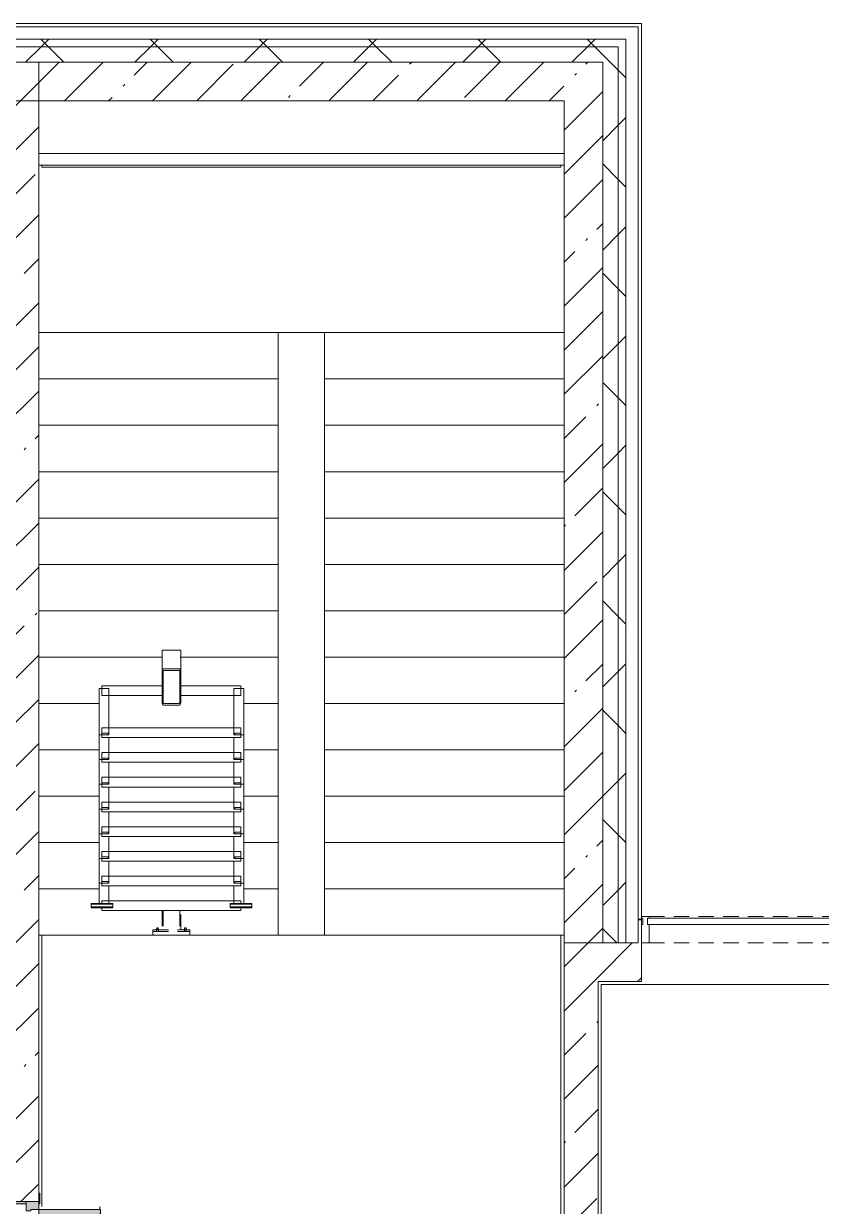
# Model space of a CAD drawing. Header units: millimetres. Extents: x -5524 to 188159, y -8553 to 29000.
# Drawn here: x 150461 to 155624, y 19695 to 27350 of the extents above; entities that cross this region are included whole.
import ezdxf

# ---------------------------------------------------------------- set-up
doc = ezdxf.new("R2010")
doc.units = ezdxf.units.MM
doc.linetypes.add('200_ШТРИХ__ш1_п0_6_', pattern=[160, 100, -60])
for name, color, linetype, lineweight in [('A-DETL-MBND-1', 7, '200_ШТРИХ__ш1_п0_6_', 9), ('A-GENM-2', 7, 'Continuous', 5), ('A-GLAZ-2', 7, 'Continuous', 5), ('A-GLAZ-CWMG-1', 7, 'Continuous', 5), ('A-WALL', 7, 'Continuous', 9), ('A-WALL-7', 7, 'Continuous', 5), ('I-WALL-2', 7, 'Continuous', 5), ('S-STRS-3', 7, 'Continuous', 5)]:
    doc.layers.add(name, color=color, linetype=linetype, lineweight=lineweight)
for name, color, linetype, lineweight, true_color in [('A-DOOR-3', 7, 'Continuous', 5, 0xaaaaaa), ('A-DOOR-4', 7, 'Continuous', 5, 0xe2e2e2), ('A-DOOR-FRAM-1', 7, 'Continuous', 5, 0xe2e2e2), ('A-DOOR-FRAM-2', 7, 'Continuous', 5, 0xaaaaaa), ('A-FLOR-2', 7, 'Continuous', 5, 0xaaaaaa)]:
    doc.layers.add(name, color=color, linetype=linetype, lineweight=lineweight, true_color=true_color)
pattern_1 = [(45, (61148.7, 0), (-353.5534, 353.5534), []), (135, (61148.7, 0), (-353.5534, -353.5534), [])]
pattern_2 = [(45, (61148.7, 0), (-285.1231, 285.1231), []), (45, (61433.8, 0), (-285.1231, 285.1231), [504.031, -100.806, 16.764, -84.042])]

# ---------------------------------------------------------------- blocks, each defined once
blk = doc.blocks.new('110_Дверь_СКБ_2Ст - Д-1_л_Лестничная клетка EIS60 2-32359692-3_7_1_птичка')
at = {"layer": 'A-DOOR-4'}
for points in [[(662.5, 125), (662.5, 1025), (612.5, 1025), (612.5, 125)], [(-587.5, 525), (-637.5, 525), (-637.5, 125), (-587.5, 125)], [(712.5, -125), (712.5, 45), (697.5, 45), (697.5, -125)]]:
    blk.add_hatch(color=256, dxfattribs=at).paths.add_polyline_path(points)
h = blk.add_hatch(color=256, dxfattribs=at)
h.paths.add_polyline_path([(712.5, 125), (662.5, 125), (662.5, 75), (652.5, 75), (652.5, 45), (712.5, 45)])
h.paths.add_polyline_path([(-627.5, 45), (-627.5, 75), (-637.5, 75), (-637.5, 125), (-687.5, 125), (-687.5, 45)])
at = {"layer": 'A-DOOR-FRAM-1'}
for points in [[(-672.5, 125), (-672.5, 133), (-742.5, 133), (-742.5, 125)], [(767.5, 125), (767.5, 133), (697.5, 133), (697.5, 125)], [(-672.5, -125), (-672.5, 45), (-687.5, 45), (-687.5, -125)], [(-672.5, -133), (-672.5, -125), (-742.5, -125), (-742.5, -133)], [(767.5, -133), (767.5, -125), (697.5, -125), (697.5, -133)]]:
    blk.add_hatch(color=256, dxfattribs=at).paths.add_polyline_path(points)
at = {"layer": 'A-DOOR-3'}
for p, q in [((662.5, 1025), (612.5, 1025)), ((612.5, 1025), (612.5, 125)), ((662.5, 125), (662.5, 1025)), ((-637.5, 525), (-637.5, 125)), ((-587.5, 525), (-637.5, 525)), ((-587.5, 125), (-587.5, 525)), ((-637.5, 125), (-587.5, 125)), ((612.5, 125), (662.5, 125))]:
    blk.add_line(p, q, dxfattribs=at)
for centre, radius, start, end in [((662.5, 125), 900, 90, 180), ((-637.5, 125), 400, 360, 90)]:
    blk.add_arc(centre, radius, start, end, dxfattribs=at)
at = {"layer": 'A-DOOR-FRAM-2'}
for p, q in [((-672.5, 133), (-742.5, 133)), ((-742.5, 133), (-742.5, 125)), ((-742.5, 125), (-672.5, 125)), ((-637.5, 125), (-687.5, 125)), ((-687.5, 125), (-687.5, 45)), ((-672.5, 125), (-672.5, 133)), ((-637.5, 75), (-637.5, 125)), ((662.5, 125), (662.5, 75)), ((712.5, 125), (662.5, 125)), ((767.5, 133), (697.5, 133)), ((697.5, 133), (697.5, 125)), ((697.5, 125), (767.5, 125)), ((712.5, 45), (712.5, 125)), ((767.5, 125), (767.5, 133)), ((-687.5, 45), (-627.5, 45)), ((-672.5, 45), (-687.5, 45)), ((-687.5, 45), (-687.5, -125)), ((-672.5, -125), (-672.5, 45)), ((-627.5, 75), (-637.5, 75)), ((-627.5, 45), (-627.5, 75)), ((662.5, 75), (652.5, 75)), ((652.5, 75), (652.5, 45)), ((652.5, 45), (712.5, 45)), ((712.5, 45), (697.5, 45)), ((697.5, 45), (697.5, -125)), ((712.5, -125), (712.5, 45)), ((-672.5, -125), (-742.5, -125)), ((-742.5, -125), (-742.5, -133)), ((-742.5, -133), (-672.5, -133)), ((-687.5, -125), (-672.5, -125)), ((-672.5, -133), (-672.5, -125)), ((697.5, -125), (712.5, -125)), ((767.5, -125), (697.5, -125)), ((697.5, -125), (697.5, -133)), ((697.5, -133), (767.5, -133)), ((767.5, -133), (767.5, -125))]:
    blk.add_line(p, q, dxfattribs=at)
blk = doc.blocks.new('PNS_Панель прямоугольная - Нр_Стекло - 40мм-22855911-3_7_1_птичка')
at = {"layer": 'A-GLAZ-2'}
h = blk.add_hatch(dxfattribs=at)
h.set_pattern_fill('FP_125', color=256, style=0, pattern_type=2)
h.set_pattern_definition([(45, (-94620, -21060), (-1414.214, 1414.214), [1000, -3000]), (45, (-95620, -21560), (-1414.214, 1414.214), [3000, -1000]), (45, (-93620, -22060), (-1414.214, 1414.214), [1000, -3000])])
h.paths.add_polyline_path([(760, -40), (770, -40), (770, 0), (-770, 0), (-770, -40), (37.1, -40)])
for p, q in [((-770, 0), (770, 0)), ((760, 0), (-770, 0)), ((-760, -40), (760, -40))]:
    blk.add_line(p, q, dxfattribs=at)
blk = doc.blocks.new('Прямоугольный импост - Импост структурный с накладкой - 170мм-22855901-3_7_1_птичка')
at = {"layer": 'A-DETL-MBND-1'}
for p, q in [((93360, 21560), (93360, 21570)), ((93360, 21570), (94880, 21570)), ((93360, 21400), (94880, 21400))]:
    blk.add_line(p, q, dxfattribs=at)
blk = doc.blocks.new('Анкер клиновой - Анкер клиновой МКТ В 10-10-16_85-22193208-3_7_1_птичка')
at = {"layer": 'A-DETL-MBND-1'}
for p, q in [((122191.4, 13788), (122191.4, 13784)), ((122207.4, 13788), (122191.4, 13788)), ((122191.4, 13788), (122207.4, 13788)), ((122194.4, 13798), (122194.4, 13784)), ((122204.4, 13798), (122194.4, 13798)), ((122194.4, 13798), (122204.4, 13798)), ((122204.4, 13784), (122204.4, 13798)), ((122207.4, 13784), (122207.4, 13788))]:
    blk.add_line(p, q, dxfattribs=at)
blk = doc.blocks.new('ОМ_Полоса_Трапеция прямоугольная_Прокат_ГОСТ 103-2006 - ОМ_Полоса_Трапеция прямоугольная_Прокат_ГОСТ 103-2006-21111644-3_7_1_птичка')
at = {"layer": 'A-GENM-2'}
for p, q in [((122699.4, 15046.5), (122699.4, 15056.5)), ((122699.4, 15056.5), (122739.4, 15056.5)), ((122739.4, 15046.5), (122699.4, 15046.5)), ((122739.4, 15056.5), (122739.4, 15046.5))]:
    blk.add_line(p, q, dxfattribs=at)
blk = doc.blocks.new('ОМ_Полоса_Трапеция прямоугольная_Прокат_ГОСТ 103-2006 - ОМ_Полоса_Трапеция прямоугольная_Прокат_ГОСТ 103-2006-V115-3_7_1_птичка')
at = {"layer": 'A-GENM-2'}
for p, q in [((122699.4, 14416.5), (122699.4, 14406.5)), ((122739.4, 14416.5), (122699.4, 14416.5)), ((122699.4, 14406.5), (122739.4, 14406.5)), ((122739.4, 14406.5), (122739.4, 14416.5))]:
    blk.add_line(p, q, dxfattribs=at)
blk = doc.blocks.new('ОМ_Полоса_Трапеция прямоугольная_Прокат_ГОСТ 103-2006 - ОМ_Полоса_Трапеция прямоугольная_Прокат_ГОСТ 103-2006-V116-3_7_1_птичка')
at = {"layer": 'A-GENM-2'}
for p, q in [((122699.4, 14256.5), (122699.4, 14246.5)), ((122739.4, 14256.5), (122699.4, 14256.5)), ((122699.4, 14246.5), (122739.4, 14246.5)), ((122739.4, 14246.5), (122739.4, 14256.5))]:
    blk.add_line(p, q, dxfattribs=at)
blk = doc.blocks.new('ОМ_Полоса_Трапеция прямоугольная_Прокат_ГОСТ 103-2006 - ОМ_Полоса_Трапеция прямоугольная_Прокат_ГОСТ 103-2006-V117-3_7_1_птичка')
at = {"layer": 'A-GENM-2'}
for p, q in [((122699.4, 14096.5), (122699.4, 14086.5)), ((122739.4, 14096.5), (122699.4, 14096.5)), ((122699.4, 14086.5), (122739.4, 14086.5)), ((122739.4, 14086.5), (122739.4, 14096.5))]:
    blk.add_line(p, q, dxfattribs=at)
blk = doc.blocks.new('ОМ_Полоса_Прокат_ГОСТ 103-2006 - ОМ_Полоса_Прокат_ГОСТ 103-2006-22193251-3_7_1_птичка')
at = {"layer": 'A-GENM-2'}
for p, q in [((122809.4, 13929.5), (122669.4, 13929.5)), ((122669.4, 13929.5), (122669.4, 13926.5)), ((122669.4, 13926.5), (122809.4, 13926.5)), ((122809.4, 13926.5), (122809.4, 13929.5))]:
    blk.add_line(p, q, dxfattribs=at)
blk = doc.blocks.new('ОМ_Полоса_Прокат_ГОСТ 103-2006 - ОМ_Полоса_Прокат_ГОСТ 103-2006-22193252-3_7_1_птичка')
at = {"layer": 'A-GENM-2'}
for p, q in [((122669.4, 13954.2), (122669.4, 13950.8)), ((122809.4, 13954.2), (122669.4, 13954.2)), ((122669.4, 13950.8), (122809.4, 13950.8)), ((122669.4, 13933.9), (122669.4, 13950.8)), ((122809.4, 13933.9), (122669.4, 13933.9)), ((122809.4, 13950.8), (122809.4, 13954.2)), ((122809.4, 13950.8), (122809.4, 13933.9))]:
    blk.add_line(p, q, dxfattribs=at)
blk = doc.blocks.new('ОМ_Полоса_Трапеция прямоугольная_Прокат_ГОСТ 103-2006 - ОМ_Полоса_Трапеция прямоугольная_Прокат_ГОСТ 103-2006-21111686-3_7_1_птичка')
at = {"layer": 'A-GENM-2'}
for p, q in [((121839.4, 15056.5), (121879.4, 15056.5)), ((121839.4, 15046.5), (121839.4, 15056.5)), ((121879.4, 15046.5), (121839.4, 15046.5)), ((121879.4, 15056.5), (121879.4, 15046.5))]:
    blk.add_line(p, q, dxfattribs=at)
blk = doc.blocks.new('ОМ_Полоса_Трапеция прямоугольная_Прокат_ГОСТ 103-2006 - ОМ_Полоса_Трапеция прямоугольная_Прокат_ГОСТ 103-2006-V118-3_7_1_птичка')
at = {"layer": 'A-GENM-2'}
for p, q in [((121879.4, 14416.5), (121839.4, 14416.5)), ((121839.4, 14416.5), (121839.4, 14406.5)), ((121839.4, 14406.5), (121879.4, 14406.5)), ((121879.4, 14406.5), (121879.4, 14416.5))]:
    blk.add_line(p, q, dxfattribs=at)
blk = doc.blocks.new('ОМ_Полоса_Трапеция прямоугольная_Прокат_ГОСТ 103-2006 - ОМ_Полоса_Трапеция прямоугольная_Прокат_ГОСТ 103-2006-V119-3_7_1_птичка')
at = {"layer": 'A-GENM-2'}
for p, q in [((121879.4, 14256.5), (121839.4, 14256.5)), ((121839.4, 14256.5), (121839.4, 14246.5)), ((121839.4, 14246.5), (121879.4, 14246.5)), ((121879.4, 14246.5), (121879.4, 14256.5))]:
    blk.add_line(p, q, dxfattribs=at)
blk = doc.blocks.new('ОМ_Полоса_Трапеция прямоугольная_Прокат_ГОСТ 103-2006 - ОМ_Полоса_Трапеция прямоугольная_Прокат_ГОСТ 103-2006-V120-3_7_1_птичка')
at = {"layer": 'A-GENM-2'}
for p, q in [((121879.4, 14096.5), (121839.4, 14096.5)), ((121839.4, 14096.5), (121839.4, 14086.5)), ((121839.4, 14086.5), (121879.4, 14086.5)), ((121879.4, 14086.5), (121879.4, 14096.5))]:
    blk.add_line(p, q, dxfattribs=at)
blk = doc.blocks.new('ОМ_Полоса_Прокат_ГОСТ 103-2006 - ОМ_Полоса_Прокат_ГОСТ 103-2006-22193295-3_7_1_птичка')
at = {"layer": 'A-GENM-2'}
for p, q in [((121909.4, 13929.5), (121769.4, 13929.5)), ((121769.4, 13929.5), (121769.4, 13926.5)), ((121769.4, 13926.5), (121909.4, 13926.5)), ((121909.4, 13926.5), (121909.4, 13929.5))]:
    blk.add_line(p, q, dxfattribs=at)
blk = doc.blocks.new('ОМ_Полоса_Прокат_ГОСТ 103-2006 - ОМ_Полоса_Прокат_ГОСТ 103-2006-22193296-3_7_1_птичка')
at = {"layer": 'A-GENM-2'}
for p, q in [((121909.4, 13954.2), (121769.4, 13954.2)), ((121769.4, 13954.2), (121769.4, 13950.8)), ((121769.4, 13950.8), (121909.4, 13950.8)), ((121769.4, 13933.9), (121769.4, 13950.8)), ((121909.4, 13933.9), (121769.4, 13933.9)), ((121909.4, 13950.8), (121909.4, 13954.2)), ((121909.4, 13950.8), (121909.4, 13933.9))]:
    blk.add_line(p, q, dxfattribs=at)
blk = doc.blocks.new('ОМ_Нижняя опорная пятка1 - ОМ_Нижняя опорная пятка-21111576-3_7_1_птичка')
at = {"layer": 'A-DETL-MBND-1'}
for p, q in [((-96, -10), (-96, 0)), ((-84, -10), (-84, 0)), ((84, -10), (84, 0)), ((96, -10), (96, 0))]:
    blk.add_line(p, q, dxfattribs=at)
blk = doc.blocks.new('ОМ_Труба_ГОСТ 8639-82 - ОМ_Труба_ГОСТ 8639-82-21111694-3_7_1_птичка')
at = {"layer": 'A-GENM-2'}
for p, q in [((122229.4, 15590.5), (122229.4, 15456.5)), ((122238.4, 15595.1), (122340.4, 15595.1)), ((122349.4, 15456.5), (122349.4, 15590.5)), ((122238.4, 15474.2), (122340.4, 15474.2)), ((122229.4, 15256.4), (122229.4, 15456.5)), ((122235.4, 15456.5), (122235.4, 15256.4)), ((122340.4, 15462.4), (122238.4, 15462.4)), ((122343.4, 15256.4), (122343.4, 15456.5)), ((122349.4, 15456.5), (122349.4, 15256.4)), ((122238.4, 15250.5), (122340.4, 15250.5)), ((122340.4, 15238.8), (122238.4, 15238.8))]:
    blk.add_line(p, q, dxfattribs=at)
at = {"layer": 'A-GENM-2', "flags": 128}
for points in [[(122229.4, 15456.5), (122229.6, 15460), (122230.1, 15463.3), (122231, 15466.3), (122232.1, 15469), (122233.4, 15471.2), (122235, 15472.8), (122236.7, 15473.8), (122238.4, 15474.2)], [(122340.4, 15474.2), (122342.2, 15473.8), (122343.9, 15472.8), (122345.4, 15471.2), (122346.8, 15469), (122347.9, 15466.3), (122348.8, 15463.3), (122349.3, 15460), (122349.4, 15456.5)], [(122238.4, 15462.4), (122237.9, 15462.3), (122237.3, 15461.9), (122236.8, 15461.4), (122236.3, 15460.7), (122235.9, 15459.8), (122235.7, 15458.8), (122235.5, 15457.7), (122235.4, 15456.5)], [(122343.4, 15456.5), (122343.4, 15457.7), (122343.2, 15458.8), (122342.9, 15459.8), (122342.6, 15460.7), (122342.1, 15461.4), (122341.6, 15461.9), (122341, 15462.3), (122340.4, 15462.4)], [(122238.4, 15238.8), (122236.7, 15239.1), (122235, 15240.1), (122233.4, 15241.8), (122232.1, 15243.9), (122231, 15246.6), (122230.1, 15249.7), (122229.6, 15253), (122229.4, 15256.4)], [(122235.4, 15256.4), (122235.5, 15255.3), (122235.7, 15254.2), (122235.9, 15253.2), (122236.3, 15252.3), (122236.8, 15251.5), (122237.3, 15251), (122237.9, 15250.7), (122238.4, 15250.5)], [(122349.4, 15256.4), (122349.3, 15253), (122348.8, 15249.7), (122347.9, 15246.6), (122346.8, 15243.9), (122345.4, 15241.8), (122343.9, 15240.1), (122342.2, 15239.1), (122340.4, 15238.8)], [(122340.4, 15250.5), (122341, 15250.7), (122341.6, 15251), (122342.1, 15251.5), (122342.6, 15252.3), (122342.9, 15253.2), (122343.2, 15254.2), (122343.4, 15255.3), (122343.4, 15256.4)]]:
    blk.add_lwpolyline(points, dxfattribs=at)
at = {"layer": 'A-GENM-2'}
for centre, major_axis, start_param, end_param in [((122238.4, 15590.5), (9, 0), 1.570796, 3.141593), ((122340.4, 15590.5), (9, 0), 0, 1.570796), ((122238.4, 15538.5), (9, 0), 3.141593, 3.665191), ((122340.4, 15538.5), (-9, 0), 2.617994, 3.141593)]:
    blk.add_ellipse(centre, major_axis=major_axis, ratio=0.509802, start_param=start_param, end_param=end_param, dxfattribs=at)
blk = doc.blocks.new('ОМ_Уголок_ГОСТ 8509-93 - ОМ_Уголок_ГОСТ 8509-93-22194532-3_7_1_птичка')
at = {"layer": 'A-GENM-2'}
for p, q in [((0, 45.2), (0, -17.8)), ((390, 45.2), (0, 45.2)), ((900, 45.2), (510, 45.2)), ((900, -17.8), (900, 45.2)), ((0, -17.8), (390, -17.8)), ((510, -17.8), (900, -17.8))]:
    blk.add_line(p, q, dxfattribs=at)
blk = doc.blocks.new('ОМ_Уголок_ГОСТ 8509-93 - ОМ_Уголок_ГОСТ 8509-93-V121-3_7_1_птичка')
at = {"layer": 'A-GENM-2'}
for p, q in [((0, 45.2), (0, -17.8)), ((900, 45.2), (0, 45.2)), ((900, -17.8), (900, 45.2)), ((0, -17.8), (900, -17.8))]:
    blk.add_line(p, q, dxfattribs=at)
blk = doc.blocks.new('ОМ_Уголок_ГОСТ 8509-93 - ОМ_Уголок_ГОСТ 8509-93-22194533-3_7_1_птичка')
at = {"layer": 'A-GENM-2'}
for p, q in [((0, 45.2), (0, -17.8)), ((300, 45.2), (0, 45.2)), ((300, -17.8), (300, 45.2)), ((0, -17.8), (300, -17.8))]:
    blk.add_line(p, q, dxfattribs=at)
blk = doc.blocks.new('ОМ_Уголок_ГОСТ 8509-93 - ОМ_Уголок_ГОСТ 8509-93-V122-3_7_1_птичка')
at = {"layer": 'A-GENM-2'}
for p, q in [((0, 45.2), (0, -17.8)), ((142.2, 45.2), (0, 45.2)), ((0, -17.8), (160, -17.8))]:
    blk.add_line(p, q, dxfattribs=at)
blk = doc.blocks.new('ОМ_Уголок_ГОСТ 8509-93 - ОМ_Уголок_ГОСТ 8509-93-V123-3_7_1_птичка')
at = {"layer": 'A-GENM-2'}
for p, q in [((300, 45.2), (157.8, 45.2)), ((300, -17.8), (300, 45.2)), ((140, -17.8), (300, -17.8))]:
    blk.add_line(p, q, dxfattribs=at)
blk = doc.blocks.new('ОМ_Уголок_ГОСТ 8509-93 - ОМ_Уголок_ГОСТ 8509-93-V149-3_7_1_птичка')
at = {"layer": 'A-GENM-2'}
for p, q in [((0, 45.2), (0, 27.8)), ((900, 45.2), (0, 45.2)), ((0, 7.4), (0, -17.8)), ((900, 27.8), (900, 45.2)), ((900, -17.8), (900, 6.6)), ((0, -17.8), (900, -17.8))]:
    blk.add_line(p, q, dxfattribs=at)
blk = doc.blocks.new('ОМ_Уголок_ГОСТ 8509-93 - ОМ_Уголок_ГОСТ 8509-93-V150-3_7_1_птичка')
at = {"layer": 'A-GENM-2'}
for p, q in [((0, 45.2), (0, -17.8)), ((6.6, 45.2), (0, 45.2)), ((142.2, 45.2), (27.8, 45.2)), ((0, -17.8), (6.6, -17.8)), ((27.8, -17.8), (160, -17.8))]:
    blk.add_line(p, q, dxfattribs=at)
blk = doc.blocks.new('ОМ_Уголок_ГОСТ 8509-93 - ОМ_Уголок_ГОСТ 8509-93-V126-3_7_1_птичка')
at = {"layer": 'A-GENM-2'}
for p, q in [((272.2, 45.2), (157.8, 45.2)), ((300, 45.2), (292.6, 45.2)), ((300, -17.8), (300, 45.2)), ((140, -17.8), (272.2, -17.8)), ((292.6, -17.8), (300, -17.8))]:
    blk.add_line(p, q, dxfattribs=at)
blk = doc.blocks.new('ОМ_Труба_ГОСТ 8639-82 - ОМ_Труба_ГОСТ 8639-82-21111710-3_7_1_птичка')
at = {"layer": 'A-DETL-MBND-1'}
for p, q in [((122229.4, 13908.7), (122229.4, 13784)), ((122235.4, 13908.7), (122235.4, 13784)), ((122343.4, 13908.7), (122343.4, 13784)), ((122349.4, 13784), (122349.4, 13908.7))]:
    blk.add_line(p, q, dxfattribs=at)
blk = doc.blocks.new('ОМ_Уголок_ГОСТ 8510-86 - ОМ_Уголок_ГОСТ 8510-86-21111720-3_7_1_птичка')
at = {"layer": 'A-DETL-MBND-1'}
for p, q in [((0, 34), (0, 0)), ((0, 10), (240, 10)), ((0, 0), (240, 0)), ((240, 0), (240, 34))]:
    blk.add_line(p, q, dxfattribs=at)
blk = doc.blocks.new('Прямоугольный импост - Импост структурный с накладкой - 170мм-22854979-3_7_1_птичка')
at = {"layer": 'A-GLAZ-CWMG-1'}
for p, q in [((0, 160), (-50, 160)), ((-50, 160), (-50, 40)), ((0, 40), (0, 160)), ((-50, 40), (-40, 40)), ((-40, 0), (-50, 0)), ((-50, 0), (-50, -10)), ((-40, 40), (-40, 0)), ((-10, 0), (-10, 40)), ((-10, 40), (0, 40)), ((0, 0), (-10, 0)), ((0, -10), (0, 0)), ((-50, -10), (0, -10))]:
    blk.add_line(p, q, dxfattribs=at)
blk = doc.blocks.new('Зашивка приборов отопления39 - Зашивка приборов отопления-33325432-3_7_1_птичка')
at = {"layer": 'A-WALL-7'}
for p, q in [((120704.7, 17931.2), (124104.7, 17931.2)), ((124104.7, 17931.2), (120704.7, 17931.2)), ((120704.7, 17856.2), (124104.7, 17856.2))]:
    blk.add_line(p, q, dxfattribs=at)

msp = doc.modelspace()

# ---------------------------------------------------------------- hatches: boundary and pattern name
at = {"layer": 'A-WALL-7'}
h = msp.add_hatch(dxfattribs=at)
h.set_pattern_fill('FP_61', color=256, style=0, pattern_type=2)
h.set_pattern_definition(pattern_1)
h.paths.add_polyline_path([(154308.7, 27200), (154358.7, 27200), (154358.7, 27250), (141498.7, 27250), (141498.7, 27200), (153441.3, 27200)])
h.paths.add_polyline_path([(137498.7, 27200), (138398.7, 27200), (138398.7, 27250), (137498.7, 27250)])
h.paths.add_polyline_path([(131958.7, 27200), (131958.7, 27250), (130758.7, 27250), (130758.7, 27200), (131068.4, 27200)])
h.paths.add_polyline_path([(127339.6, 27200), (128258.7, 27200), (128258.7, 27250), (124008.7, 27250), (124008.7, 27200), (125475.2, 27200)])
h.paths.add_polyline_path([(134058.7, 27200), (135398.7, 27200), (135398.7, 27250), (134058.7, 27250)])
h.paths.add_polyline_path([(122678.6, 27200), (123108.7, 27200), (123108.7, 27250), (121008.7, 27250), (121008.7, 27200), (121746.4, 27200)])
h.paths.add_polyline_path([(119882, 27200), (120108.7, 27200), (120108.7, 27250), (119008.7, 27250), (119008.7, 27200)])
h.paths.add_polyline_path([(115221, 27200), (115908.7, 27200), (115908.7, 27250), (114408.7, 27250), (114408.7, 27200)])
h.paths.add_polyline_path([(111492.2, 27200), (111908.7, 27200), (111908.7, 27250), (110809, 27250), (110809, 27200)])
h.paths.add_polyline_path([(109627.7, 27200), (109909, 27200), (109909, 27250), (108808.7, 27250), (108808.7, 27200)])
h.paths.add_polyline_path([(103208.7, 27200), (105708.7, 27200), (105708.7, 27250), (103208.7, 27250)])
h = msp.add_hatch(dxfattribs=at)
h.set_pattern_fill('FP_61', color=256, style=0, pattern_type=2)
h.set_pattern_definition(pattern_1)
h.paths.add_polyline_path([(154208.7, 27100), (154308.7, 27100), (154308.7, 27200), (141498.7, 27200), (141498.7, 27100), (153441.3, 27100)])
h.paths.add_polyline_path([(131958.7, 27100), (131958.7, 27200), (130758.7, 27200), (130758.7, 27100), (131068.4, 27100)])
h.paths.add_polyline_path([(135398.7, 27100), (135398.7, 27200), (134058.7, 27200), (134058.7, 27100), (134797.3, 27100)])
h.paths.add_polyline_path([(137498.7, 27100), (138398.7, 27100), (138398.7, 27200), (137498.7, 27200)])
h.paths.add_polyline_path([(128258.7, 27100), (128258.7, 27200), (124008.7, 27200), (124008.7, 27100), (127339.6, 27100)])
h.paths.add_polyline_path([(121008.7, 27100), (123108.7, 27100), (123108.7, 27200), (121008.7, 27200)])
h.paths.add_polyline_path([(120108.7, 27100), (120108.7, 27200), (119008.7, 27200), (119008.7, 27100), (119882, 27100)])
h.paths.add_polyline_path([(115221, 27100), (115908.7, 27100), (115908.7, 27200), (114408.7, 27200), (114408.7, 27100)])
h.paths.add_polyline_path([(111492.2, 27100), (111908.7, 27100), (111908.7, 27200), (110809, 27200), (110809, 27100)])
h.paths.add_polyline_path([(109627.7, 27100), (109909, 27100), (109909, 27200), (108808.7, 27200), (108808.7, 27100)])
h.paths.add_polyline_path([(104966.7, 27100), (105708.7, 27100), (105708.7, 27200), (103308.7, 27200), (103308.7, 27100), (103908.7, 27100)])
h = msp.add_hatch(dxfattribs=at)
h.set_pattern_fill('FP_61', color=256, style=0, pattern_type=2)
h.set_pattern_definition(pattern_1)
h.paths.add_polyline_path([(154358.7, 21400), (154358.7, 27200), (154308.7, 27200), (154308.7, 21400)])
h = msp.add_hatch(dxfattribs=at)
h.set_pattern_fill('FP_61', color=256, style=0, pattern_type=2)
h.set_pattern_definition(pattern_1)
h.paths.add_polyline_path([(154308.7, 21400), (154308.7, 27100), (154208.7, 27100), (154208.7, 21400)])
h = msp.add_hatch(dxfattribs=at)
h.set_pattern_fill('FP_61', color=256, style=0, pattern_type=2)
h.set_pattern_definition(pattern_1)
h.paths.add_polyline_path([(186378.7, 21400), (186378.7, 21550), (181298.9, 21550), (181298.9, 21400), (186228.7, 21400)])
h.paths.add_polyline_path([(180398.9, 21400), (180398.9, 21550), (179049.1, 21550), (179049.1, 21400), (179543, 21400)])
h.paths.add_polyline_path([(167999.1, 21400), (167999.1, 21550), (166698.9, 21550), (166698.9, 21400), (167424.4, 21400)])
h.paths.add_polyline_path([(168899.1, 21400), (170199.1, 21400), (170199.1, 21550), (168899.1, 21550)])
h.paths.add_polyline_path([(154458.7, 21400), (154458.7, 21550), (154438.7, 21550), (154438.7, 21400)])
h.paths.add_polyline_path([(171099.1, 21400), (172398.7, 21400), (172398.7, 21550), (171099.1, 21550)])
h.paths.add_polyline_path([(177678.6, 21400), (178149.1, 21400), (178149.1, 21550), (177279.1, 21550), (177279.1, 21400)])
h.paths.add_polyline_path([(174698.7, 21400), (175849.1, 21400), (175849.1, 21550), (174698.7, 21550)])
h.paths.add_polyline_path([(159034.6, 21400), (162298.7, 21400), (162298.7, 21550), (157758.7, 21550), (157758.7, 21400)])
h.paths.add_polyline_path([(164627.8, 21400), (165798.9, 21400), (165798.9, 21550), (164598.7, 21550), (164598.7, 21400)])
at = {"layer": 'I-WALL-2'}
h = msp.add_hatch(dxfattribs=at)
h.set_pattern_fill('FP_57', color=256, style=0, pattern_type=2)
h.set_pattern_definition(pattern_2)
h.paths.add_polyline_path([(153958.7, 26850), (153958.7, 27100), (150283.7, 27100), (150283.7, 26850), (153441.3, 26850)])
h = msp.add_hatch(dxfattribs=at)
h.set_pattern_fill('FP_57', color=256, style=0, pattern_type=2)
h.set_pattern_definition(pattern_2)
h.paths.add_polyline_path([(150308.7, 17270), (150558.7, 17270), (150558.7, 18325), (150308.7, 18325), (150308.7, 18162.4)])
h.paths.add_polyline_path([(150308.7, 19725), (150558.7, 19725), (150558.7, 27100), (150308.7, 27100), (150308.7, 19750)])
h = msp.add_hatch(dxfattribs=at)
h.set_pattern_fill('FP_57', color=256, style=0, pattern_type=2)
h.set_pattern_definition(pattern_2)
h.paths.add_polyline_path([(153958.7, 21400), (154208.7, 21400), (154208.7, 27100), (153958.7, 27100), (153958.7, 21633.1)])
h = msp.add_hatch(dxfattribs=at)
h.set_pattern_fill('FP_57', color=256, style=0, pattern_type=2)
h.set_pattern_definition(pattern_2)
h.paths.add_polyline_path([(154178.7, 17270), (154178.7, 21400), (153958.7, 21400), (153958.7, 17270)])
h = msp.add_hatch(dxfattribs=at)
h.set_pattern_fill('FP_57', color=256, style=0, pattern_type=2)
h.set_pattern_definition(pattern_2)
h.paths.add_polyline_path([(159034.6, 21150), (161728.7, 21150), (161728.7, 21400), (157758.7, 21400), (157758.7, 21150)])
h.paths.add_polyline_path([(154178.7, 21150), (154458.7, 21150), (154458.7, 21400), (154178.7, 21400)])

# ---------------------------------------------------------------- linework, layer by layer
at = {"layer": 'A-FLOR-2'}
for p, q in [((150578.7, 26435), (150578.7, 26420)), ((150578.7, 26420), (153938.7, 26420)), ((153938.7, 26420), (153938.7, 26435)), ((153958.7, 21450), (150558.7, 21450)), ((150579.7, 21450), (150579.7, 19694.6)), ((153938.7, 17870), (153938.7, 21450)), ((154198.7, 21130), (154198.7, 13628)), ((156028.7, 21130), (154198.7, 21130))]:
    msp.add_line(p, q, dxfattribs=at)
msp.add_arc((150559.1, 19673.4), 395, 0.22926, 3.07201, dxfattribs=at)
at = {"layer": 'A-WALL'}
for p, q in [((154438.7, 27330), (141498.7, 27330)), ((154438.7, 21400), (154438.7, 27330)), ((154358.7, 27250), (141498.7, 27250)), ((154308.7, 27200), (141498.7, 27200)), ((154308.7, 21400), (154308.7, 27200)), ((154358.7, 21400), (154358.7, 27250)), ((154208.7, 21400), (154208.7, 27100)), ((154458.7, 21553), (154438.7, 21553)), ((154458.7, 21550), (154438.7, 21550)), ((154208.7, 21400), (154438.7, 21400))]:
    msp.add_line(p, q, dxfattribs=at)
at = {"layer": 'A-WALL-7'}
for p, q in [((154458.7, 27350), (130758.7, 27350)), ((154458.7, 21400), (154458.7, 27350)), ((153958.7, 27100), (103908.7, 27100))]:
    msp.add_line(p, q, dxfattribs=at)
at = {"layer": 'I-WALL-2'}
for p, q in [((153958.7, 27100), (150283.7, 27100)), ((150558.7, 19780), (150558.7, 27100)), ((154208.7, 27100), (153958.7, 27100)), ((150283.7, 26850), (153958.7, 26850)), ((153958.7, 26850), (153958.7, 17850)), ((154208.7, 21400), (153958.7, 21400)), ((154458.7, 21150), (154458.7, 21400)), ((154178.7, 21150), (154458.7, 21150)), ((154178.7, 13628), (154178.7, 21150))]:
    msp.add_line(p, q, dxfattribs=at)
at = {"layer": 'S-STRS-3'}
for p, q in [((150558.7, 25350), (152108.7, 25350)), ((150558.7, 25350), (152108.7, 25350)), ((152108.7, 25350), (152408.7, 25350)), ((152108.7, 25050), (152108.7, 25350)), ((153958.7, 25350), (152408.7, 25350)), ((152408.7, 25350), (152408.7, 25050)), ((153958.7, 25350), (152408.7, 25350)), ((150558.7, 25050), (152108.7, 25050)), ((150558.7, 25050), (152108.7, 25050)), ((152108.7, 24750), (152108.7, 25050)), ((152408.7, 25050), (152408.7, 24750)), ((153958.7, 25050), (152408.7, 25050)), ((153958.7, 25050), (152408.7, 25050)), ((150558.7, 24750), (152108.7, 24750)), ((150558.7, 24750), (152108.7, 24750)), ((152108.7, 24450), (152108.7, 24750)), ((152408.7, 24750), (152408.7, 24450)), ((153958.7, 24750), (152408.7, 24750)), ((153958.7, 24750), (152408.7, 24750)), ((150558.7, 24450), (152108.7, 24450)), ((150558.7, 24450), (152108.7, 24450)), ((152108.7, 24150), (152108.7, 24450)), ((152408.7, 24450), (152408.7, 24150)), ((153958.7, 24450), (152408.7, 24450)), ((153958.7, 24450), (152408.7, 24450)), ((150558.7, 24150), (152108.7, 24150)), ((150558.7, 24150), (152108.7, 24150)), ((152108.7, 23850), (152108.7, 24150)), ((152408.7, 24150), (152408.7, 23850)), ((153958.7, 24150), (152408.7, 24150)), ((153958.7, 24150), (152408.7, 24150)), ((150558.7, 23850), (152108.7, 23850)), ((150558.7, 23850), (152108.7, 23850)), ((152108.7, 23550), (152108.7, 23850)), ((152408.7, 23850), (152408.7, 23550)), ((153958.7, 23850), (152408.7, 23850)), ((153958.7, 23850), (152408.7, 23850)), ((150558.7, 23550), (152108.7, 23550)), ((150558.7, 23550), (152108.7, 23550)), ((152108.7, 23250), (152108.7, 23550)), ((152408.7, 23550), (152408.7, 23250)), ((153958.7, 23550), (152408.7, 23550)), ((153958.7, 23550), (152408.7, 23550)), ((150558.7, 23250), (151361, 23250)), ((150558.7, 23250), (151361, 23250)), ((151474.7, 23250), (152108.7, 23250)), ((151474.7, 23250), (152108.7, 23250)), ((152108.7, 22950), (152108.7, 23250)), ((152408.7, 23250), (152408.7, 22950)), ((153958.7, 23250), (152408.7, 23250)), ((153958.7, 23250), (152408.7, 23250)), ((150558.7, 22950), (150950, 22950)), ((150558.7, 22950), (150950, 22950)), ((151885.6, 22950), (152108.7, 22950)), ((151885.6, 22950), (152108.7, 22950)), ((152108.7, 22650), (152108.7, 22950)), ((152408.7, 22950), (152408.7, 22650)), ((153958.7, 22950), (152408.7, 22950)), ((153958.7, 22950), (152408.7, 22950)), ((150558.7, 22650), (150950, 22650)), ((150558.7, 22650), (150950, 22650)), ((151885.6, 22650), (152108.7, 22650)), ((151885.6, 22650), (152108.7, 22650)), ((152108.7, 22350), (152108.7, 22650)), ((152408.7, 22650), (152408.7, 22350)), ((153958.7, 22650), (152408.7, 22650)), ((153958.7, 22650), (152408.7, 22650)), ((150558.7, 22350), (150950, 22350)), ((150558.7, 22350), (150950, 22350)), ((151885.6, 22350), (152108.7, 22350)), ((151885.6, 22350), (152108.7, 22350)), ((152108.7, 22050), (152108.7, 22350)), ((152408.7, 22350), (152408.7, 22050)), ((153958.7, 22350), (152408.7, 22350)), ((153958.7, 22350), (152408.7, 22350)), ((150558.7, 22050), (150950, 22050)), ((150558.7, 22050), (150950, 22050)), ((151885.6, 22050), (152108.7, 22050)), ((151885.6, 22050), (152108.7, 22050)), ((152108.7, 21750), (152108.7, 22050)), ((152408.7, 22050), (152408.7, 21750)), ((153958.7, 22050), (152408.7, 22050)), ((153958.7, 22050), (152408.7, 22050)), ((150558.7, 21750), (150950, 21750)), ((150558.7, 21750), (150950, 21750)), ((151885.6, 21750), (152108.7, 21750)), ((151885.6, 21750), (152108.7, 21750)), ((152108.7, 21450), (152108.7, 21750)), ((152408.7, 21750), (152408.7, 21450)), ((153958.7, 21750), (152408.7, 21750)), ((153958.7, 21750), (152408.7, 21750)), ((153958.7, 21450), (152408.7, 21450))]:
    msp.add_line(p, q, dxfattribs=at)

# ---------------------------------------------------------------- block references
at = {"layer": 'A-DETL-MBND-1'}
for name, p in [('ОМ_Труба_ГОСТ 8639-82 - ОМ_Труба_ГОСТ 8639-82-21111710-3_7_1_птичка', (29128.4, 7700)), ('Прямоугольный импост - Импост структурный с накладкой - 170мм-22855901-3_7_1_птичка', (61148.7, 0)), ('Анкер клиновой - Анкер клиновой МКТ В 10-10-16_85-22193208-3_7_1_птичка', (29128.4, 7700)), ('ОМ_Нижняя опорная пятка1 - ОМ_Нижняя опорная пятка-21111576-3_7_1_птичка', (151417.8, 21484)), ('Анкер клиновой - Анкер клиновой МКТ В 10-10-16_85-22193208-3_7_1_птичка', (29308.4, 7700))]:
    msp.add_blockref(name, p, dxfattribs=at)
at = {"layer": 'A-DETL-MBND-1', "extrusion": (0, 0, -1), "rotation": 180}
msp.add_blockref('ОМ_Уголок_ГОСТ 8510-86 - ОМ_Уголок_ГОСТ 8510-86-21111720-3_7_1_птичка', (-151297.8, 21484), dxfattribs=at)
at = {"layer": 'A-DOOR-3', "rotation": 269.9999999999998}
msp.add_blockref('110_Дверь_СКБ_2Ст - Д-1_л_Лестничная клетка EIS60 2-32359692-3_7_1_птичка', (150433.7, 19037.5), dxfattribs=at)
at = {"layer": 'A-GENM-2'}
for name, p in [('ОМ_Труба_ГОСТ 8639-82 - ОМ_Труба_ГОСТ 8639-82-21111694-3_7_1_птичка', (29128.4, 7700)), ('ОМ_Полоса_Трапеция прямоугольная_Прокат_ГОСТ 103-2006 - ОМ_Полоса_Трапеция прямоугольная_Прокат_ГОСТ 103-2006-21111686-3_7_1_птичка', (29128.4, 7700)), ('ОМ_Полоса_Трапеция прямоугольная_Прокат_ГОСТ 103-2006 - ОМ_Полоса_Трапеция прямоугольная_Прокат_ГОСТ 103-2006-21111644-3_7_1_птичка', (29128.4, 7700)), ('ОМ_Полоса_Трапеция прямоугольная_Прокат_ГОСТ 103-2006 - ОМ_Полоса_Трапеция прямоугольная_Прокат_ГОСТ 103-2006-21111686-3_7_1_птичка', (29128.4, 7540)), ('ОМ_Полоса_Трапеция прямоугольная_Прокат_ГОСТ 103-2006 - ОМ_Полоса_Трапеция прямоугольная_Прокат_ГОСТ 103-2006-21111644-3_7_1_птичка', (29128.4, 7540)), ('ОМ_Полоса_Трапеция прямоугольная_Прокат_ГОСТ 103-2006 - ОМ_Полоса_Трапеция прямоугольная_Прокат_ГОСТ 103-2006-21111686-3_7_1_птичка', (29128.4, 7380)), ('ОМ_Полоса_Трапеция прямоугольная_Прокат_ГОСТ 103-2006 - ОМ_Полоса_Трапеция прямоугольная_Прокат_ГОСТ 103-2006-21111644-3_7_1_птичка', (29128.4, 7380)), ('ОМ_Полоса_Трапеция прямоугольная_Прокат_ГОСТ 103-2006 - ОМ_Полоса_Трапеция прямоугольная_Прокат_ГОСТ 103-2006-21111686-3_7_1_птичка', (29128.4, 7220)), ('ОМ_Полоса_Трапеция прямоугольная_Прокат_ГОСТ 103-2006 - ОМ_Полоса_Трапеция прямоугольная_Прокат_ГОСТ 103-2006-21111644-3_7_1_птичка', (29128.4, 7220)), ('ОМ_Полоса_Трапеция прямоугольная_Прокат_ГОСТ 103-2006 - ОМ_Полоса_Трапеция прямоугольная_Прокат_ГОСТ 103-2006-V118-3_7_1_птичка', (29128.4, 7700)), ('ОМ_Полоса_Трапеция прямоугольная_Прокат_ГОСТ 103-2006 - ОМ_Полоса_Трапеция прямоугольная_Прокат_ГОСТ 103-2006-V115-3_7_1_птичка', (29128.4, 7700)), ('ОМ_Полоса_Трапеция прямоугольная_Прокат_ГОСТ 103-2006 - ОМ_Полоса_Трапеция прямоугольная_Прокат_ГОСТ 103-2006-V119-3_7_1_птичка', (29128.4, 7700)), ('ОМ_Полоса_Трапеция прямоугольная_Прокат_ГОСТ 103-2006 - ОМ_Полоса_Трапеция прямоугольная_Прокат_ГОСТ 103-2006-V116-3_7_1_птичка', (29128.4, 7700)), ('ОМ_Полоса_Трапеция прямоугольная_Прокат_ГОСТ 103-2006 - ОМ_Полоса_Трапеция прямоугольная_Прокат_ГОСТ 103-2006-V120-3_7_1_птичка', (29128.4, 7700)), ('ОМ_Полоса_Трапеция прямоугольная_Прокат_ГОСТ 103-2006 - ОМ_Полоса_Трапеция прямоугольная_Прокат_ГОСТ 103-2006-V117-3_7_1_птичка', (29128.4, 7700)), ('ОМ_Полоса_Прокат_ГОСТ 103-2006 - ОМ_Полоса_Прокат_ГОСТ 103-2006-22193296-3_7_1_птичка', (29128.4, 7700)), ('ОМ_Полоса_Прокат_ГОСТ 103-2006 - ОМ_Полоса_Прокат_ГОСТ 103-2006-22193295-3_7_1_птичка', (29128.4, 7700)), ('ОМ_Полоса_Прокат_ГОСТ 103-2006 - ОМ_Полоса_Прокат_ГОСТ 103-2006-22193252-3_7_1_птичка', (29128.4, 7700)), ('ОМ_Полоса_Прокат_ГОСТ 103-2006 - ОМ_Полоса_Прокат_ГОСТ 103-2006-22193251-3_7_1_птичка', (29128.4, 7700))]:
    msp.add_blockref(name, p, dxfattribs=at)
at = {"layer": 'A-GENM-2', "extrusion": (0, 0, -1)}
for name, p, rotation in [('ОМ_Уголок_ГОСТ 8509-93 - ОМ_Уголок_ГОСТ 8509-93-22194533-3_7_1_птичка', (-150967.8, 22746.5), 90.00000000000064), ('ОМ_Уголок_ГОСТ 8509-93 - ОМ_Уголок_ГОСТ 8509-93-22194532-3_7_1_птичка', (-150967.8, 23046.5), 180), ('ОМ_Уголок_ГОСТ 8509-93 - ОМ_Уголок_ГОСТ 8509-93-22194533-3_7_1_птичка', (-151867.8, 23046.5), 270.0000000000008), ('ОМ_Уголок_ГОСТ 8509-93 - ОМ_Уголок_ГОСТ 8509-93-V122-3_7_1_птичка', (-150967.8, 22586.5), 90.00000000000064), ('ОМ_Уголок_ГОСТ 8509-93 - ОМ_Уголок_ГОСТ 8509-93-V123-3_7_1_птичка', (-151867.8, 22886.5), 270.0000000000008), ('ОМ_Уголок_ГОСТ 8509-93 - ОМ_Уголок_ГОСТ 8509-93-V122-3_7_1_птичка', (-150967.8, 22426.5), 90.00000000000064), ('ОМ_Уголок_ГОСТ 8509-93 - ОМ_Уголок_ГОСТ 8509-93-V123-3_7_1_птичка', (-151867.8, 22726.5), 270.0000000000008), ('ОМ_Уголок_ГОСТ 8509-93 - ОМ_Уголок_ГОСТ 8509-93-V122-3_7_1_птичка', (-150967.8, 22266.5), 90.00000000000064), ('ОМ_Уголок_ГОСТ 8509-93 - ОМ_Уголок_ГОСТ 8509-93-V123-3_7_1_птичка', (-151867.8, 22566.5), 270.0000000000008), ('ОМ_Уголок_ГОСТ 8509-93 - ОМ_Уголок_ГОСТ 8509-93-V122-3_7_1_птичка', (-150967.8, 22106.5), 90.00000000000064), ('ОМ_Уголок_ГОСТ 8509-93 - ОМ_Уголок_ГОСТ 8509-93-V123-3_7_1_птичка', (-151867.8, 22406.5), 270.0000000000008), ('ОМ_Уголок_ГОСТ 8509-93 - ОМ_Уголок_ГОСТ 8509-93-V122-3_7_1_птичка', (-150967.8, 21946.5), 90.00000000000064), ('ОМ_Уголок_ГОСТ 8509-93 - ОМ_Уголок_ГОСТ 8509-93-V123-3_7_1_птичка', (-151867.8, 22246.5), 270.0000000000008), ('ОМ_Уголок_ГОСТ 8509-93 - ОМ_Уголок_ГОСТ 8509-93-V122-3_7_1_птичка', (-150967.8, 21786.5), 90.00000000000064), ('ОМ_Уголок_ГОСТ 8509-93 - ОМ_Уголок_ГОСТ 8509-93-V123-3_7_1_птичка', (-151867.8, 22086.5), 270.0000000000008), ('ОМ_Уголок_ГОСТ 8509-93 - ОМ_Уголок_ГОСТ 8509-93-V150-3_7_1_птичка', (-150967.8, 21626.5), 90.00000000000064), ('ОМ_Уголок_ГОСТ 8509-93 - ОМ_Уголок_ГОСТ 8509-93-V126-3_7_1_птичка', (-151867.8, 21926.5), 270.0000000000008)]:
    msp.add_blockref(name, p, dxfattribs=dict(at, rotation=rotation))
for name, p in [('ОМ_Уголок_ГОСТ 8509-93 - ОМ_Уголок_ГОСТ 8509-93-V121-3_7_1_птичка', (-151867.8, 22746.5)), ('ОМ_Уголок_ГОСТ 8509-93 - ОМ_Уголок_ГОСТ 8509-93-V121-3_7_1_птичка', (-151867.8, 22586.5)), ('ОМ_Уголок_ГОСТ 8509-93 - ОМ_Уголок_ГОСТ 8509-93-V121-3_7_1_птичка', (-151867.8, 22426.5)), ('ОМ_Уголок_ГОСТ 8509-93 - ОМ_Уголок_ГОСТ 8509-93-V121-3_7_1_птичка', (-151867.8, 22266.5)), ('ОМ_Уголок_ГОСТ 8509-93 - ОМ_Уголок_ГОСТ 8509-93-V121-3_7_1_птичка', (-151867.8, 22106.5)), ('ОМ_Уголок_ГОСТ 8509-93 - ОМ_Уголок_ГОСТ 8509-93-V121-3_7_1_птичка', (-151867.8, 21946.5)), ('ОМ_Уголок_ГОСТ 8509-93 - ОМ_Уголок_ГОСТ 8509-93-V121-3_7_1_птичка', (-151867.8, 21786.5)), ('ОМ_Уголок_ГОСТ 8509-93 - ОМ_Уголок_ГОСТ 8509-93-V149-3_7_1_птичка', (-151867.8, 21626.5))]:
    msp.add_blockref(name, p, dxfattribs=at)
at = {"layer": 'A-GLAZ-2'}
msp.add_blockref('PNS_Панель прямоугольная - Нр_Стекло - 40мм-22855911-3_7_1_птичка', (155268.7, 21560), dxfattribs=at)
at = {"layer": 'A-GLAZ-CWMG-1', "rotation": 180}
msp.add_blockref('Прямоугольный импост - Импост структурный с накладкой - 170мм-22854979-3_7_1_птичка', (154458.7, 21560), dxfattribs=at)
at = {"layer": 'A-WALL-7'}
msp.add_blockref('Зашивка приборов отопления39 - Зашивка приборов отопления-33325432-3_7_1_птичка', (29854, 8578.8), dxfattribs=at)

doc.saveas('drawing.dxf')
